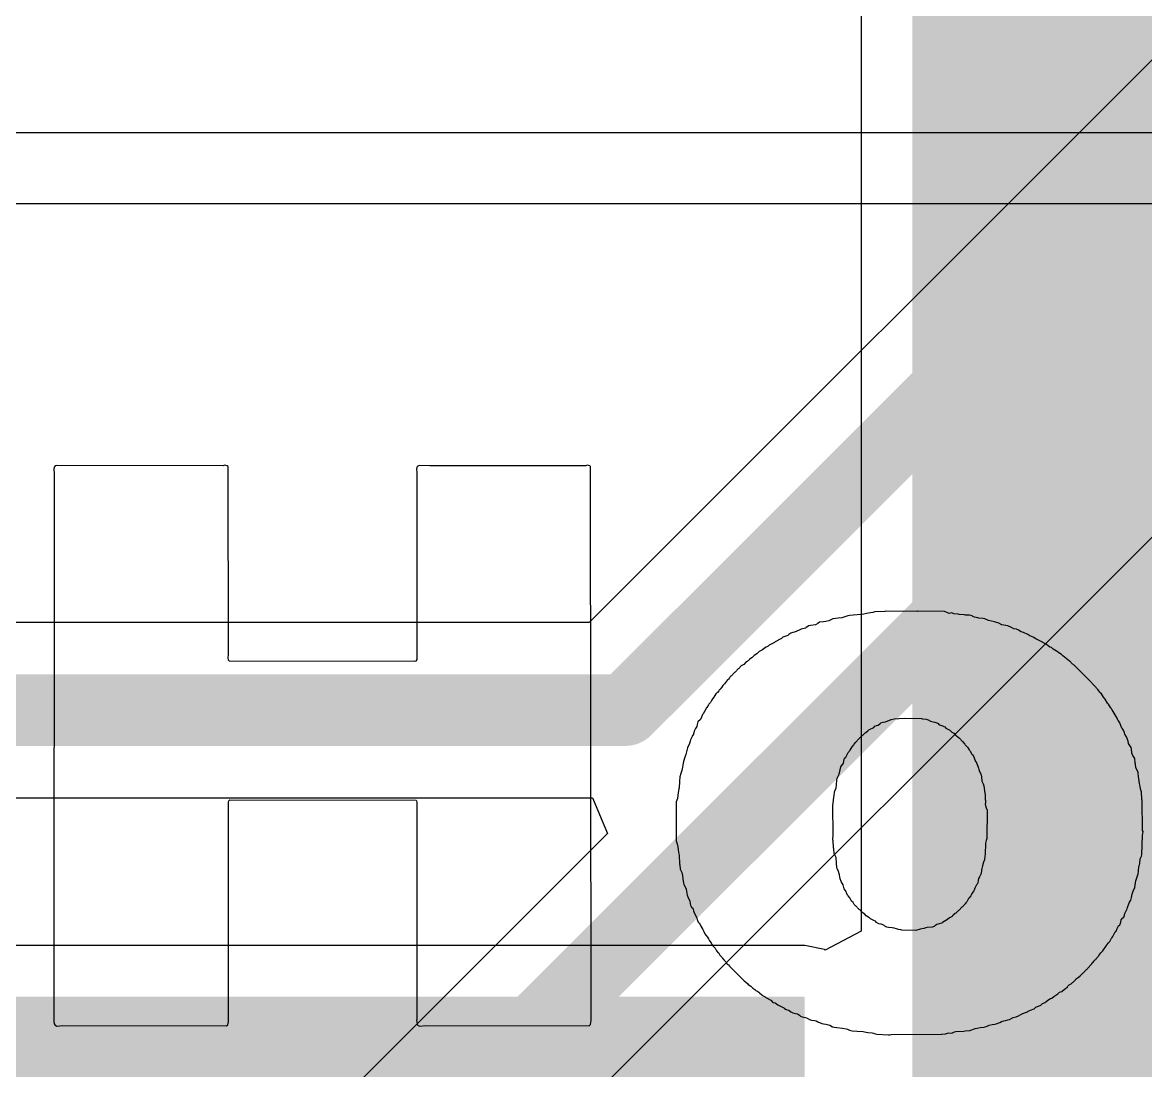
# Model space of a CAD drawing. Header units: inches. Extents: x -48 to 200, y -49 to 27.
# Drawn here: x 0.1279 to 0.2845, y 1.0317 to 1.178 of the extents above; entities that cross this region are included whole.
import ezdxf

# ---------------------------------------------------------------- set-up
doc = ezdxf.new("R2010")
doc.units = ezdxf.units.IN
doc.header["$MEASUREMENT"] = 0
for name, color, linetype in [('Bottom Layer', 5, 'Continuous'), ('Bottom Overlay', 54, 'Continuous'), ('Top Layer', 1, 'Continuous')]:
    doc.layers.add(name, color=color, linetype=linetype)

msp = doc.modelspace()

# ---------------------------------------------------------------- hatches: boundary and pattern name
at = {"layer": 'Bottom Layer'}
for points in [[(0.252, 0.757), (0.326, 0.757), (0.326, 1.424), (0.252, 1.424)], [(-0.046, 0.955), (0.237, 0.955), (0.237, 1.042), (-0.046, 1.042)]]:
    msp.add_hatch(color=5, dxfattribs=at).paths.add_polyline_path(points)

# ---------------------------------------------------------------- linework, layer by layer
for p, q in [((0.24486, 1.399), (0.24486, 1.05115)), ((0.24486, 1.05115), (0.23986, 1.04851)), ((0.237, 1.04914), (0.02114, 1.04914)), ((0.23973, 1.04859), (0.237, 1.04914)), ((0.23986, 1.04851), (0.23973, 1.04859))]:
    msp.add_line(p, q, dxfattribs=at)
at = {"layer": 'Bottom Overlay'}
for p, q in [((0.48771, 1.16259), (0.03485, 1.16254)), ((0.05014, 1.15272), (0.47813, 1.1527)), ((0.13228, 1.11592), (0.13223, 1.11556)), ((0.13223, 1.11556), (0.13228, 1.11505)), ((0.13244, 1.11608), (0.13228, 1.11592)), ((0.13265, 1.11613), (0.13244, 1.11608)), ((0.15586, 1.1161), (0.13265, 1.11613)), ((0.15607, 1.11616), (0.15586, 1.1161)), ((0.15643, 1.1161), (0.15607, 1.11616)), ((0.15656, 1.11598), (0.15643, 1.1161)), ((0.15661, 1.08969), (0.15656, 1.11598)), ((0.1829, 1.11592), (0.18285, 1.11556)), ((0.18285, 1.11556), (0.1829, 1.1152)), ((0.18303, 1.11605), (0.1829, 1.11592)), ((0.18321, 1.11613), (0.18303, 1.11605)), ((0.18468, 1.1161), (0.18321, 1.11613)), ((0.18473, 1.1161), (0.18468, 1.1161)), ((0.20648, 1.1161), (0.18473, 1.1161)), ((0.20663, 1.11616), (0.20648, 1.1161)), ((0.207, 1.1161), (0.20663, 1.11616)), ((0.20712, 1.11598), (0.207, 1.1161)), ((0.20718, 1.03866), (0.20712, 1.11598)), ((0.13228, 1.11505), (0.13226, 1.03853)), ((0.1829, 1.1152), (0.18288, 1.08966)), ((0.24302, 1.09516), (0.24245, 1.09495)), ((0.24328, 1.09521), (0.24302, 1.09516)), ((0.24374, 1.09526), (0.24328, 1.09521)), ((0.24485, 1.09534), (0.24374, 1.09526)), ((0.24522, 1.09539), (0.24485, 1.09534)), ((0.24563, 1.0955), (0.24522, 1.09539)), ((0.24615, 1.09555), (0.24563, 1.0955)), ((0.24651, 1.0956), (0.24615, 1.09555)), ((0.24677, 1.0957), (0.24651, 1.0956)), ((0.24816, 1.09576), (0.24677, 1.0957)), ((0.24831, 1.09581), (0.24816, 1.09576)), ((0.25082, 1.09578), (0.24831, 1.09581)), ((0.25255, 1.09581), (0.25082, 1.09578)), ((0.25271, 1.09576), (0.25255, 1.09581)), ((0.25281, 1.09581), (0.25271, 1.09576)), ((0.25648, 1.09576), (0.25281, 1.09581)), ((0.25694, 1.09555), (0.25648, 1.09576)), ((0.25715, 1.0955), (0.25694, 1.09555)), ((0.25751, 1.09555), (0.25715, 1.0955)), ((0.25777, 1.09545), (0.25751, 1.09555)), ((0.25839, 1.09539), (0.25777, 1.09545)), ((0.25854, 1.09534), (0.25839, 1.09539)), ((0.25926, 1.09529), (0.25854, 1.09534)), ((0.25942, 1.09524), (0.25926, 1.09529)), ((0.2595, 1.09526), (0.25942, 1.09524)), ((0.25999, 1.09524), (0.2595, 1.09526)), ((0.26035, 1.09514), (0.25999, 1.09524)), ((0.26043, 1.09506), (0.26035, 1.09514)), ((0.23721, 1.09353), (0.23711, 1.09343)), ((0.23757, 1.09374), (0.23721, 1.09353)), ((0.23778, 1.09379), (0.23757, 1.09374)), ((0.2385, 1.0939), (0.23778, 1.09379)), ((0.23881, 1.0941), (0.2385, 1.0939)), ((0.23907, 1.09426), (0.23881, 1.0941)), ((0.23959, 1.09431), (0.23907, 1.09426)), ((0.23995, 1.09436), (0.23959, 1.09431)), ((0.24036, 1.09446), (0.23995, 1.09436)), ((0.24093, 1.09472), (0.24036, 1.09446)), ((0.24165, 1.09483), (0.24093, 1.09472)), ((0.24217, 1.09488), (0.24165, 1.09483)), ((0.24245, 1.09495), (0.24217, 1.09488)), ((0.26068, 1.09495), (0.26043, 1.09506)), ((0.26112, 1.09488), (0.26068, 1.09495)), ((0.26128, 1.09483), (0.26112, 1.09488)), ((0.2619, 1.09477), (0.26128, 1.09483)), ((0.26211, 1.09472), (0.2619, 1.09477)), ((0.26265, 1.09449), (0.26211, 1.09472)), ((0.26345, 1.09431), (0.26265, 1.09449)), ((0.26407, 1.09415), (0.26345, 1.09431)), ((0.26451, 1.09392), (0.26407, 1.09415)), ((0.26531, 1.09374), (0.26451, 1.09392)), ((0.26585, 1.09351), (0.26531, 1.09374)), ((0.23375, 1.09198), (0.23365, 1.09193)), ((0.23396, 1.09219), (0.23375, 1.09198)), ((0.23421, 1.09229), (0.23396, 1.09219)), ((0.23463, 1.0924), (0.23421, 1.09229)), ((0.23478, 1.09255), (0.23463, 1.0924)), ((0.23507, 1.09273), (0.23478, 1.09255)), ((0.23535, 1.09281), (0.23507, 1.09273)), ((0.23556, 1.09286), (0.23535, 1.09281)), ((0.23623, 1.09317), (0.23556, 1.09286)), ((0.23649, 1.09328), (0.23623, 1.09317)), ((0.23711, 1.09343), (0.23649, 1.09328)), ((0.26616, 1.09335), (0.26585, 1.09351)), ((0.26655, 1.09328), (0.26616, 1.09335)), ((0.26681, 1.09317), (0.26655, 1.09328)), ((0.26719, 1.09294), (0.26681, 1.09317)), ((0.26753, 1.09281), (0.26719, 1.09294)), ((0.2681, 1.09255), (0.26753, 1.09281)), ((0.26838, 1.09237), (0.2681, 1.09255)), ((0.26887, 1.09219), (0.26838, 1.09237)), ((0.26923, 1.09193), (0.26887, 1.09219)), ((0.23109, 1.09041), (0.23065, 1.09018)), ((0.23137, 1.09064), (0.23109, 1.09041)), ((0.23163, 1.0908), (0.23137, 1.09064)), ((0.23189, 1.0909), (0.23163, 1.0908)), ((0.23205, 1.09105), (0.23189, 1.0909)), ((0.23251, 1.09131), (0.23205, 1.09105)), ((0.23277, 1.09142), (0.23251, 1.09131)), ((0.23287, 1.09152), (0.23277, 1.09142)), ((0.23365, 1.09193), (0.23287, 1.09152)), ((0.26934, 1.09188), (0.26923, 1.09193)), ((0.2697, 1.09173), (0.26934, 1.09188)), ((0.26996, 1.09157), (0.2697, 1.09173)), ((0.27073, 1.09116), (0.26996, 1.09157)), ((0.2712, 1.0908), (0.27073, 1.09116)), ((0.2714, 1.09075), (0.2712, 1.0908)), ((0.27166, 1.09049), (0.2714, 1.09075)), ((0.27213, 1.09023), (0.27166, 1.09049)), ((0.15656, 1.08932), (0.15661, 1.08969)), ((0.15661, 1.08896), (0.15656, 1.08932)), ((0.15674, 1.08883), (0.15661, 1.08896)), ((0.18251, 1.08878), (0.15674, 1.08883)), ((0.18272, 1.08883), (0.18251, 1.08878)), ((0.1829, 1.08907), (0.18272, 1.08883)), ((0.18288, 1.08966), (0.1829, 1.08907)), ((0.22905, 1.08889), (0.22895, 1.08878)), ((0.22915, 1.08894), (0.22905, 1.08889)), ((0.22928, 1.08907), (0.22915, 1.08894)), ((0.22957, 1.0893), (0.22928, 1.08907)), ((0.22967, 1.08935), (0.22957, 1.0893)), ((0.22993, 1.08961), (0.22967, 1.08935)), ((0.23029, 1.08987), (0.22993, 1.08961)), ((0.23039, 1.08992), (0.23029, 1.08987)), ((0.23065, 1.09018), (0.23039, 1.08992)), ((0.27223, 1.09018), (0.27213, 1.09023)), ((0.27244, 1.08997), (0.27223, 1.09018)), ((0.2728, 1.08976), (0.27244, 1.08997)), ((0.273, 1.08956), (0.2728, 1.08976)), ((0.27393, 1.08883), (0.273, 1.08956)), ((0.27404, 1.08878), (0.27393, 1.08883)), ((0.22729, 1.08728), (0.22719, 1.08723)), ((0.22747, 1.08747), (0.22729, 1.08728)), ((0.22753, 1.08757), (0.22747, 1.08747)), ((0.22771, 1.08775), (0.22753, 1.08757)), ((0.22781, 1.0878), (0.22771, 1.08775)), ((0.22794, 1.08793), (0.22781, 1.0878)), ((0.22799, 1.08803), (0.22794, 1.08793)), ((0.22812, 1.08816), (0.22799, 1.08803)), ((0.22848, 1.08837), (0.22812, 1.08816)), ((0.22884, 1.08873), (0.22848, 1.08837)), ((0.22895, 1.08878), (0.22884, 1.08873)), ((0.27417, 1.08865), (0.27404, 1.08878)), ((0.27422, 1.08855), (0.27417, 1.08865)), ((0.27429, 1.08847), (0.27422, 1.08855)), ((0.2744, 1.08842), (0.27429, 1.08847)), ((0.2745, 1.08832), (0.2744, 1.08842)), ((0.2746, 1.08827), (0.2745, 1.08832)), ((0.27706, 1.08581), (0.2746, 1.08827)), ((0.22621, 1.0862), (0.2258, 1.08568)), ((0.22631, 1.08625), (0.22621, 1.0862)), ((0.22634, 1.08633), (0.22631, 1.08625)), ((0.22649, 1.08648), (0.22634, 1.08633)), ((0.22654, 1.08659), (0.22649, 1.08648)), ((0.22667, 1.08672), (0.22654, 1.08659)), ((0.22678, 1.08677), (0.22667, 1.08672)), ((0.22696, 1.08695), (0.22678, 1.08677)), ((0.22701, 1.08705), (0.22696, 1.08695)), ((0.22719, 1.08723), (0.22701, 1.08705)), ((0.27711, 1.08571), (0.27706, 1.08581)), ((0.27739, 1.08543), (0.27711, 1.08571)), ((0.22458, 1.08426), (0.22432, 1.0838)), ((0.22471, 1.08439), (0.22458, 1.08426)), ((0.22481, 1.08444), (0.22471, 1.08439)), ((0.225, 1.08468), (0.22481, 1.08444)), ((0.22505, 1.08478), (0.225, 1.08468)), ((0.22518, 1.08491), (0.22505, 1.08478)), ((0.22541, 1.08519), (0.22518, 1.08491)), ((0.22556, 1.08545), (0.22541, 1.08519)), ((0.2258, 1.08568), (0.22556, 1.08545)), ((0.27763, 1.08514), (0.27739, 1.08543)), ((0.27768, 1.08504), (0.27763, 1.08514)), ((0.27788, 1.08488), (0.27768, 1.08504)), ((0.27814, 1.08452), (0.27788, 1.08488)), ((0.27819, 1.08442), (0.27814, 1.08452)), ((0.2784, 1.08426), (0.27819, 1.08442)), ((0.27866, 1.0838), (0.2784, 1.08426)), ((0.22355, 1.08271), (0.22334, 1.08235)), ((0.2236, 1.08282), (0.22355, 1.08271)), ((0.22386, 1.08308), (0.2236, 1.08282)), ((0.22401, 1.08333), (0.22386, 1.08308)), ((0.22412, 1.08359), (0.22401, 1.08333)), ((0.22432, 1.0838), (0.22412, 1.08359)), ((0.27892, 1.08354), (0.27866, 1.0838)), ((0.27923, 1.08297), (0.27892, 1.08354)), ((0.27938, 1.08282), (0.27923, 1.08297)), ((0.27964, 1.08235), (0.27938, 1.08282)), ((0.22257, 1.08101), (0.22244, 1.08067)), ((0.22272, 1.08137), (0.22257, 1.08101)), ((0.22283, 1.08147), (0.22272, 1.08137)), ((0.22319, 1.08215), (0.22283, 1.08147)), ((0.22324, 1.08225), (0.22319, 1.08215)), ((0.22334, 1.08235), (0.22324, 1.08225)), ((0.27974, 1.08225), (0.27964, 1.08235)), ((0.2798, 1.08215), (0.27974, 1.08225)), ((0.2799, 1.08204), (0.2798, 1.08215)), ((0.28016, 1.08158), (0.2799, 1.08204)), ((0.28031, 1.08132), (0.28016, 1.08158)), ((0.28057, 1.08085), (0.28031, 1.08132)), ((0.22192, 1.07969), (0.22174, 1.07941)), ((0.222, 1.07998), (0.22192, 1.07969)), ((0.2221, 1.08034), (0.222, 1.07998)), ((0.22244, 1.08067), (0.2221, 1.08034)), ((0.24604, 1.07928), (0.24661, 1.07959)), ((0.24661, 1.07959), (0.24677, 1.07974)), ((0.24677, 1.07974), (0.24702, 1.07985)), ((0.24702, 1.07985), (0.24723, 1.0799)), ((0.24723, 1.0799), (0.24751, 1.08013)), ((0.24751, 1.08013), (0.24759, 1.08021)), ((0.24759, 1.08021), (0.24795, 1.08031)), ((0.24795, 1.08031), (0.24826, 1.08036)), ((0.24826, 1.08036), (0.24904, 1.08067)), ((0.24904, 1.08067), (0.24945, 1.08078)), ((0.24945, 1.08078), (0.25012, 1.08083)), ((0.25012, 1.08083), (0.25095, 1.08088)), ((0.25095, 1.08088), (0.25327, 1.08083)), ((0.25327, 1.08083), (0.25343, 1.08078)), ((0.25343, 1.08078), (0.25394, 1.08073)), ((0.25394, 1.08073), (0.2542, 1.08062)), ((0.2542, 1.08062), (0.25456, 1.08047)), ((0.25456, 1.08047), (0.25493, 1.08036)), ((0.25493, 1.08036), (0.25513, 1.08031)), ((0.25513, 1.08031), (0.25542, 1.08023)), ((0.25542, 1.08023), (0.2556, 1.08011)), ((0.2556, 1.08011), (0.2557, 1.08)), ((0.2557, 1.08), (0.2558, 1.07995)), ((0.2558, 1.07995), (0.25606, 1.07985)), ((0.25606, 1.07985), (0.25635, 1.07977)), ((0.25635, 1.07977), (0.25642, 1.07969)), ((0.25642, 1.07969), (0.25653, 1.07964)), ((0.25653, 1.07964), (0.25668, 1.07949)), ((0.25668, 1.07949), (0.25725, 1.07918)), ((0.28067, 1.0806), (0.28057, 1.08085)), ((0.28075, 1.08052), (0.28067, 1.0806)), ((0.28096, 1.08021), (0.28075, 1.08052)), ((0.28119, 1.07956), (0.28096, 1.08021)), ((0.28129, 1.07946), (0.28119, 1.07956)), ((0.2815, 1.0791), (0.28129, 1.07946)), ((0.22107, 1.07786), (0.22102, 1.07765)), ((0.22128, 1.07832), (0.22107, 1.07786)), ((0.22133, 1.07843), (0.22128, 1.07832)), ((0.22141, 1.0785), (0.22133, 1.07843)), ((0.22153, 1.07884), (0.22141, 1.0785)), ((0.22159, 1.07905), (0.22153, 1.07884)), ((0.22174, 1.07941), (0.22159, 1.07905)), ((0.24436, 1.07781), (0.24496, 1.0784)), ((0.24496, 1.0784), (0.24506, 1.07845)), ((0.24506, 1.07845), (0.24542, 1.07881)), ((0.24542, 1.07881), (0.24553, 1.07887)), ((0.24553, 1.07887), (0.24581, 1.0791)), ((0.24581, 1.0791), (0.24594, 1.07923)), ((0.24594, 1.07923), (0.24604, 1.07928)), ((0.25725, 1.07918), (0.25751, 1.07892)), ((0.25751, 1.07892), (0.25777, 1.07876)), ((0.25777, 1.07876), (0.25803, 1.0785)), ((0.25803, 1.0785), (0.25813, 1.07845)), ((0.25813, 1.07845), (0.25859, 1.07809)), ((0.25859, 1.07809), (0.25872, 1.07796)), ((0.25872, 1.07796), (0.25877, 1.07786)), ((0.25877, 1.07786), (0.25893, 1.0777)), ((0.2816, 1.07884), (0.2815, 1.0791)), ((0.28165, 1.07863), (0.2816, 1.07884)), ((0.28189, 1.07825), (0.28165, 1.07863)), ((0.28209, 1.07768), (0.28189, 1.07825)), ((0.22055, 1.07636), (0.2205, 1.07615)), ((0.22066, 1.07672), (0.22055, 1.07636)), ((0.22094, 1.07732), (0.22066, 1.07672)), ((0.22102, 1.07765), (0.22094, 1.07732)), ((0.24318, 1.07621), (0.24323, 1.07631)), ((0.24323, 1.07631), (0.24333, 1.07641)), ((0.24333, 1.07641), (0.24359, 1.07688)), ((0.24359, 1.07688), (0.24385, 1.07714)), ((0.24385, 1.07714), (0.2439, 1.07724)), ((0.2439, 1.07724), (0.24413, 1.07752)), ((0.24413, 1.07752), (0.24431, 1.0777)), ((0.24431, 1.0777), (0.24436, 1.07781)), ((0.25893, 1.0777), (0.25898, 1.0776)), ((0.25898, 1.0776), (0.25934, 1.07724)), ((0.25934, 1.07724), (0.25939, 1.07714)), ((0.25939, 1.07714), (0.2597, 1.07683)), ((0.2597, 1.07683), (0.25991, 1.07646)), ((0.25991, 1.07646), (0.26001, 1.07636)), ((0.26001, 1.07636), (0.26007, 1.07626)), ((0.28217, 1.07734), (0.28209, 1.07768)), ((0.28233, 1.07708), (0.28217, 1.07734)), ((0.28251, 1.0768), (0.28233, 1.07708)), ((0.28256, 1.07659), (0.28251, 1.0768)), ((0.28264, 1.076), (0.28256, 1.07659)), ((0.22009, 1.07481), (0.22004, 1.0746)), ((0.22027, 1.07541), (0.22009, 1.07481)), ((0.22042, 1.07582), (0.22027, 1.07541)), ((0.2205, 1.07615), (0.22042, 1.07582)), ((0.2424, 1.0746), (0.24248, 1.0751)), ((0.24248, 1.0751), (0.24256, 1.07528)), ((0.24256, 1.07528), (0.24271, 1.07543)), ((0.24271, 1.07543), (0.24276, 1.07553)), ((0.24276, 1.07553), (0.24307, 1.0761)), ((0.24307, 1.0761), (0.24318, 1.07621)), ((0.26007, 1.07626), (0.26032, 1.07584)), ((0.26032, 1.07584), (0.26038, 1.07574)), ((0.26038, 1.07574), (0.26053, 1.07559)), ((0.26053, 1.07559), (0.26063, 1.07533)), ((0.26063, 1.07533), (0.26081, 1.07484)), ((0.26081, 1.07484), (0.26089, 1.07476)), ((0.26089, 1.07476), (0.26094, 1.07466)), ((0.28276, 1.07566), (0.28264, 1.076)), ((0.28302, 1.07525), (0.28276, 1.07566)), ((0.2831, 1.0746), (0.28302, 1.07525)), ((0.21986, 1.07355), (0.2197, 1.07313)), ((0.21991, 1.0738), (0.21986, 1.07355)), ((0.21996, 1.07401), (0.21991, 1.0738)), ((0.22004, 1.0746), (0.21996, 1.07401)), ((0.24178, 1.07306), (0.24194, 1.07367)), ((0.24194, 1.07367), (0.24201, 1.07406)), ((0.24201, 1.07406), (0.2424, 1.0746)), ((0.26094, 1.07466), (0.26115, 1.07419)), ((0.26115, 1.07419), (0.26123, 1.07391)), ((0.26123, 1.07391), (0.26128, 1.0737)), ((0.26128, 1.0737), (0.26138, 1.07344)), ((0.26138, 1.07344), (0.26156, 1.07311)), ((0.28315, 1.07445), (0.2831, 1.0746)), ((0.2832, 1.07398), (0.28315, 1.07445)), ((0.28351, 1.07331), (0.2832, 1.07398)), ((0.28357, 1.07264), (0.28351, 1.07331)), ((0.21952, 1.07202), (0.21947, 1.07114)), ((0.21957, 1.07269), (0.21952, 1.07202)), ((0.2197, 1.07313), (0.21957, 1.07269)), ((0.24142, 1.07151), (0.24147, 1.07228)), ((0.24147, 1.07228), (0.24152, 1.07244)), ((0.24152, 1.07244), (0.24163, 1.07269)), ((0.24163, 1.07269), (0.24178, 1.07306)), ((0.26156, 1.07311), (0.26167, 1.07269)), ((0.26167, 1.07269), (0.26172, 1.07207)), ((0.26172, 1.07207), (0.26187, 1.07171)), ((0.26187, 1.07171), (0.26198, 1.07145)), ((0.28362, 1.07244), (0.28357, 1.07264)), ((0.28367, 1.07176), (0.28362, 1.07244)), ((0.28372, 1.07156), (0.28367, 1.07176)), ((0.21934, 1.0705), (0.21926, 1.06965)), ((0.21942, 1.07099), (0.21934, 1.0705)), ((0.21947, 1.07114), (0.21942, 1.07099)), ((0.24103, 1.06983), (0.24108, 1.07003)), ((0.24108, 1.07003), (0.24114, 1.0706)), ((0.24114, 1.0706), (0.24137, 1.07114)), ((0.24137, 1.07114), (0.24142, 1.07151)), ((0.26198, 1.07145), (0.26208, 1.07073)), ((0.26208, 1.07073), (0.26218, 1.07011)), ((0.26218, 1.07011), (0.26218, 1.06944)), ((0.2838, 1.07127), (0.28372, 1.07156)), ((0.28388, 1.07083), (0.2838, 1.07127)), ((0.28398, 1.07058), (0.28388, 1.07083)), ((0.28403, 1.06954), (0.28398, 1.07058)), ((0.15659, 1.06916), (0.15666, 1.06934)), ((0.15661, 1.0385), (0.15659, 1.06916)), ((0.15666, 1.06934), (0.15679, 1.06947)), ((0.15679, 1.06947), (0.18277, 1.06941)), ((0.18277, 1.06941), (0.18285, 1.06934)), ((0.18285, 1.06934), (0.1829, 1.06913)), ((0.1829, 1.06913), (0.18288, 1.06854)), ((0.18288, 1.06854), (0.1829, 1.03881)), ((0.21926, 1.06965), (0.21906, 1.06918)), ((0.21906, 1.06918), (0.21908, 1.06848)), ((0.21908, 1.06848), (0.21906, 1.06376)), ((0.24093, 1.06869), (0.24098, 1.069)), ((0.24095, 1.06458), (0.24093, 1.06869)), ((0.24098, 1.069), (0.24103, 1.06983)), ((0.26218, 1.06944), (0.26221, 1.06941)), ((0.26223, 1.06903), (0.26218, 1.06887)), ((0.26218, 1.06887), (0.26223, 1.06866)), ((0.26221, 1.06941), (0.26223, 1.06903)), ((0.26223, 1.06866), (0.26231, 1.06838)), ((0.28408, 1.06939), (0.28403, 1.06954)), ((0.28413, 1.0652), (0.28408, 1.06939)), ((0.26231, 1.06838), (0.26244, 1.06805)), ((0.26244, 1.06805), (0.26239, 1.06407)), ((0.21906, 1.06376), (0.21911, 1.0636)), ((0.2409, 1.06391), (0.24095, 1.06458)), ((0.24095, 1.06376), (0.2409, 1.06391)), ((0.24101, 1.06278), (0.24095, 1.06376)), ((0.26229, 1.06381), (0.26223, 1.06345)), ((0.26239, 1.06407), (0.26229, 1.06381)), ((0.28403, 1.0618), (0.28411, 1.06451)), ((0.28411, 1.06451), (0.28419, 1.06505)), ((0.28419, 1.06505), (0.28413, 1.0652)), ((0.21911, 1.0636), (0.21921, 1.06335)), ((0.21921, 1.06335), (0.21931, 1.06293)), ((0.21931, 1.06293), (0.21937, 1.06211)), ((0.24106, 1.06262), (0.24101, 1.06278)), ((0.24111, 1.062), (0.24106, 1.06262)), ((0.26223, 1.06345), (0.26218, 1.06185)), ((0.21937, 1.06211), (0.21942, 1.06195)), ((0.21942, 1.06195), (0.21947, 1.06174)), ((0.21947, 1.06174), (0.21952, 1.06056)), ((0.24137, 1.06143), (0.24111, 1.062)), ((0.24142, 1.06061), (0.24137, 1.06143)), ((0.26192, 1.06076), (0.26177, 1.06025)), ((0.26208, 1.06112), (0.26192, 1.06076)), ((0.26213, 1.06164), (0.26208, 1.06112)), ((0.26218, 1.06185), (0.26213, 1.06164)), ((0.28367, 1.06035), (0.28375, 1.06063)), ((0.28375, 1.06063), (0.2838, 1.06125)), ((0.2838, 1.06125), (0.28398, 1.06159)), ((0.28398, 1.06159), (0.28403, 1.0618)), ((0.21952, 1.06056), (0.21957, 1.0604)), ((0.21957, 1.0604), (0.21962, 1.05978)), ((0.21962, 1.05978), (0.21983, 1.05932)), ((0.21983, 1.05932), (0.21993, 1.0589)), ((0.24147, 1.06009), (0.24142, 1.06061)), ((0.24152, 1.05988), (0.24147, 1.06009)), ((0.2417, 1.05945), (0.24152, 1.05988)), ((0.24186, 1.05903), (0.2417, 1.05945)), ((0.26161, 1.05921), (0.26136, 1.05875)), ((0.26167, 1.05968), (0.26161, 1.05921)), ((0.26172, 1.05988), (0.26167, 1.05968)), ((0.26177, 1.06025), (0.26172, 1.05988)), ((0.28333, 1.05857), (0.28351, 1.05916)), ((0.28351, 1.05916), (0.28357, 1.05952)), ((0.28357, 1.05952), (0.28362, 1.06019)), ((0.28362, 1.06019), (0.28367, 1.06035)), ((0.21993, 1.0589), (0.22001, 1.05846)), ((0.22001, 1.05846), (0.22006, 1.05784)), ((0.22006, 1.05784), (0.22011, 1.05764)), ((0.22011, 1.05764), (0.22032, 1.05733)), ((0.24194, 1.05844), (0.24186, 1.05903)), ((0.24209, 1.05808), (0.24194, 1.05844)), ((0.24235, 1.05761), (0.24209, 1.05808)), ((0.2424, 1.05741), (0.24235, 1.05761)), ((0.26089, 1.05751), (0.26074, 1.05715)), ((0.26094, 1.05761), (0.26089, 1.05751)), ((0.26105, 1.05772), (0.26094, 1.05761)), ((0.26112, 1.0579), (0.26105, 1.05772)), ((0.2612, 1.05828), (0.26112, 1.0579)), ((0.26125, 1.05849), (0.2612, 1.05828)), ((0.26136, 1.05875), (0.26125, 1.05849)), ((0.28305, 1.05725), (0.28313, 1.0579)), ((0.28313, 1.0579), (0.28318, 1.05815)), ((0.28318, 1.05815), (0.28333, 1.05857)), ((0.22032, 1.05733), (0.22045, 1.05699)), ((0.22045, 1.05699), (0.22053, 1.05645)), ((0.22053, 1.05645), (0.22058, 1.05619)), ((0.22058, 1.05619), (0.22068, 1.05593)), ((0.22068, 1.05593), (0.22097, 1.05534)), ((0.2425, 1.05704), (0.2424, 1.05741)), ((0.24276, 1.05668), (0.2425, 1.05704)), ((0.24284, 1.0565), (0.24276, 1.05668)), ((0.24297, 1.05617), (0.24284, 1.0565)), ((0.24305, 1.05609), (0.24297, 1.05617)), ((0.24328, 1.0558), (0.24305, 1.05609)), ((0.26017, 1.05606), (0.25994, 1.05578)), ((0.26022, 1.05617), (0.26017, 1.05606)), ((0.26032, 1.05642), (0.26022, 1.05617)), ((0.26058, 1.05679), (0.26032, 1.05642)), ((0.26063, 1.05689), (0.26058, 1.05679)), ((0.26074, 1.05715), (0.26063, 1.05689)), ((0.28256, 1.05583), (0.28261, 1.05609)), ((0.28261, 1.05609), (0.28266, 1.05629)), ((0.28266, 1.05629), (0.28282, 1.05671)), ((0.28282, 1.05671), (0.28305, 1.05725)), ((0.22097, 1.05534), (0.22102, 1.05498)), ((0.22102, 1.05498), (0.22107, 1.05477)), ((0.22107, 1.05477), (0.22122, 1.05451)), ((0.22122, 1.05451), (0.22138, 1.05436)), ((0.22138, 1.05436), (0.22148, 1.054)), ((0.24349, 1.05544), (0.24328, 1.0558)), ((0.24354, 1.05534), (0.24349, 1.05544)), ((0.24374, 1.05513), (0.24354, 1.05534)), ((0.2439, 1.05487), (0.24374, 1.05513)), ((0.24413, 1.05464), (0.2439, 1.05487)), ((0.24423, 1.05459), (0.24413, 1.05464)), ((0.24431, 1.05451), (0.24423, 1.05459)), ((0.24436, 1.05441), (0.24431, 1.05451)), ((0.2446, 1.05418), (0.24436, 1.05441)), ((0.2589, 1.05449), (0.25872, 1.05431)), ((0.25901, 1.05454), (0.2589, 1.05449)), ((0.25919, 1.05472), (0.25901, 1.05454)), ((0.25924, 1.05482), (0.25919, 1.05472)), ((0.25939, 1.05498), (0.25924, 1.05482)), ((0.25945, 1.05508), (0.25939, 1.05498)), ((0.2596, 1.05524), (0.25945, 1.05508)), ((0.25981, 1.0556), (0.2596, 1.05524)), ((0.25986, 1.0557), (0.25981, 1.0556)), ((0.25994, 1.05578), (0.25986, 1.0557)), ((0.28196, 1.05425), (0.28202, 1.05446)), ((0.28202, 1.05446), (0.28225, 1.05511)), ((0.28225, 1.05511), (0.28248, 1.05549)), ((0.28248, 1.05549), (0.28256, 1.05583)), ((0.22148, 1.054), (0.22156, 1.05371)), ((0.22156, 1.05371), (0.22182, 1.0533)), ((0.22182, 1.0533), (0.22195, 1.05296)), ((0.22195, 1.05296), (0.222, 1.05276)), ((0.2447, 1.05413), (0.2446, 1.05418)), ((0.24483, 1.054), (0.2447, 1.05413)), ((0.24488, 1.05389), (0.24483, 1.054)), ((0.24498, 1.05379), (0.24488, 1.05389)), ((0.24527, 1.05356), (0.24498, 1.05379)), ((0.24537, 1.05351), (0.24527, 1.05356)), ((0.24558, 1.0533), (0.24537, 1.05351)), ((0.24594, 1.05304), (0.24558, 1.0533)), ((0.24604, 1.05299), (0.24594, 1.05304)), ((0.24615, 1.05289), (0.24604, 1.05299)), ((0.24661, 1.05263), (0.24615, 1.05289)), ((0.2572, 1.05299), (0.25691, 1.05276)), ((0.25756, 1.0532), (0.2572, 1.05299)), ((0.25759, 1.05327), (0.25756, 1.0532)), ((0.25769, 1.05338), (0.25759, 1.05327)), ((0.25797, 1.05361), (0.25769, 1.05338)), ((0.25808, 1.05366), (0.25797, 1.05361)), ((0.25844, 1.05402), (0.25808, 1.05366)), ((0.25854, 1.05407), (0.25844, 1.05402)), ((0.25867, 1.0542), (0.25854, 1.05407)), ((0.25872, 1.05431), (0.25867, 1.0542)), ((0.28114, 1.05271), (0.28137, 1.05299)), ((0.28137, 1.05299), (0.2815, 1.05312)), ((0.2815, 1.05312), (0.28158, 1.0534)), ((0.28158, 1.0534), (0.28163, 1.05361)), ((0.28163, 1.05361), (0.28196, 1.05425)), ((0.222, 1.05276), (0.22213, 1.05242)), ((0.22213, 1.05242), (0.22226, 1.05224)), ((0.22226, 1.05224), (0.22241, 1.05209)), ((0.22241, 1.05209), (0.22252, 1.05183)), ((0.22252, 1.05183), (0.22277, 1.05136)), ((0.22277, 1.05136), (0.22293, 1.0511)), ((0.24687, 1.05252), (0.24661, 1.05263)), ((0.24702, 1.05237), (0.24687, 1.05252)), ((0.24731, 1.05219), (0.24702, 1.05237)), ((0.24764, 1.05211), (0.24731, 1.05219)), ((0.24801, 1.05196), (0.24764, 1.05211)), ((0.24811, 1.0519), (0.24801, 1.05196)), ((0.24819, 1.05183), (0.24811, 1.0519)), ((0.24844, 1.05172), (0.24819, 1.05183)), ((0.2487, 1.05167), (0.24844, 1.05172)), ((0.24917, 1.05162), (0.2487, 1.05167)), ((0.24948, 1.05157), (0.24917, 1.05162)), ((0.24981, 1.05149), (0.24948, 1.05157)), ((0.25007, 1.05139), (0.24981, 1.05149)), ((0.25038, 1.05134), (0.25007, 1.05139)), ((0.25054, 1.05129), (0.25038, 1.05134)), ((0.2525, 1.05123), (0.25054, 1.05129)), ((0.25309, 1.05141), (0.2525, 1.05123)), ((0.25361, 1.05152), (0.25309, 1.05141)), ((0.25389, 1.05159), (0.25361, 1.05152)), ((0.25405, 1.05165), (0.25389, 1.05159)), ((0.25477, 1.0517), (0.25405, 1.05165)), ((0.25503, 1.0518), (0.25477, 1.0517)), ((0.25513, 1.0519), (0.25503, 1.0518)), ((0.25542, 1.05209), (0.25513, 1.0519)), ((0.25575, 1.05216), (0.25542, 1.05209)), ((0.25611, 1.05227), (0.25575, 1.05216)), ((0.25622, 1.05237), (0.25611, 1.05227)), ((0.25691, 1.05276), (0.25622, 1.05237)), ((0.28042, 1.05116), (0.28057, 1.05152)), ((0.28057, 1.05152), (0.28078, 1.05188)), ((0.28078, 1.05188), (0.28093, 1.05203)), ((0.28093, 1.05203), (0.28098, 1.05214)), ((0.28098, 1.05214), (0.28109, 1.0524)), ((0.28109, 1.0524), (0.28114, 1.05271)), ((0.22293, 1.0511), (0.22306, 1.05077)), ((0.22306, 1.05077), (0.22319, 1.05059)), ((0.22319, 1.05059), (0.22345, 1.05033)), ((0.22345, 1.05033), (0.22355, 1.05007)), ((0.22355, 1.05007), (0.2237, 1.04981)), ((0.2237, 1.04981), (0.22394, 1.04953)), ((0.27936, 1.04953), (0.27954, 1.04971)), ((0.27954, 1.04971), (0.2798, 1.05017)), ((0.2798, 1.05017), (0.2799, 1.05028)), ((0.2799, 1.05028), (0.27995, 1.05038)), ((0.27995, 1.05038), (0.28031, 1.05105)), ((0.28031, 1.05105), (0.28042, 1.05116)), ((0.22394, 1.04953), (0.22404, 1.04927)), ((0.22404, 1.04927), (0.22417, 1.04909)), ((0.22417, 1.04909), (0.22448, 1.04878)), ((0.22448, 1.04878), (0.22469, 1.04842)), ((0.22469, 1.04842), (0.22492, 1.04813)), ((0.22492, 1.04813), (0.225, 1.04806)), ((0.27804, 1.04775), (0.2783, 1.04811)), ((0.2783, 1.04811), (0.2785, 1.04832)), ((0.2785, 1.04832), (0.27856, 1.04842)), ((0.27856, 1.04842), (0.27907, 1.04914)), ((0.27907, 1.04914), (0.27912, 1.04924)), ((0.27912, 1.04924), (0.27936, 1.04953)), ((0.225, 1.04806), (0.22515, 1.0478)), ((0.22515, 1.0478), (0.22541, 1.04754)), ((0.22541, 1.04754), (0.22546, 1.04744)), ((0.22546, 1.04744), (0.22569, 1.04715)), ((0.22569, 1.04715), (0.22598, 1.04687)), ((0.22598, 1.04687), (0.22603, 1.04677)), ((0.22603, 1.04677), (0.22613, 1.04666)), ((0.22613, 1.04666), (0.22618, 1.04656)), ((0.22618, 1.04656), (0.22636, 1.04643)), ((0.27675, 1.0463), (0.27706, 1.04661)), ((0.27706, 1.04661), (0.27711, 1.04671)), ((0.27711, 1.04671), (0.27726, 1.04687)), ((0.27726, 1.04687), (0.27729, 1.04695)), ((0.27729, 1.04695), (0.27739, 1.047)), ((0.27739, 1.047), (0.27752, 1.04713)), ((0.27752, 1.04713), (0.27757, 1.04723)), ((0.27757, 1.04723), (0.27768, 1.04733)), ((0.27768, 1.04733), (0.27773, 1.04744)), ((0.27773, 1.04744), (0.27791, 1.04762)), ((0.27791, 1.04762), (0.27799, 1.04764)), ((0.27799, 1.04764), (0.27804, 1.04775)), ((0.22636, 1.04643), (0.22649, 1.04625)), ((0.22649, 1.04625), (0.22853, 1.04421)), ((0.27541, 1.04491), (0.27584, 1.04535)), ((0.27584, 1.04535), (0.27592, 1.04537)), ((0.27592, 1.04537), (0.27597, 1.04547)), ((0.27597, 1.04547), (0.27636, 1.04586)), ((0.27636, 1.04586), (0.27644, 1.04589)), ((0.27644, 1.04589), (0.27649, 1.04599)), ((0.27649, 1.04599), (0.2767, 1.0462)), ((0.2767, 1.0462), (0.27675, 1.0463)), ((0.22853, 1.04421), (0.22879, 1.04405)), ((0.22879, 1.04405), (0.22902, 1.04382)), ((0.22902, 1.04382), (0.22908, 1.04372)), ((0.22908, 1.04372), (0.22949, 1.04346)), ((0.22949, 1.04346), (0.22977, 1.04318)), ((0.27365, 1.04336), (0.2737, 1.04346)), ((0.2737, 1.04346), (0.27388, 1.04364)), ((0.27388, 1.04364), (0.27414, 1.0438)), ((0.27414, 1.0438), (0.27432, 1.04392)), ((0.27432, 1.04392), (0.27435, 1.044)), ((0.27435, 1.044), (0.27445, 1.04405)), ((0.27445, 1.04405), (0.27479, 1.04439)), ((0.27479, 1.04439), (0.27481, 1.04447)), ((0.27481, 1.04447), (0.27491, 1.04452)), ((0.27491, 1.04452), (0.27502, 1.04462)), ((0.27502, 1.04462), (0.27512, 1.04467)), ((0.27512, 1.04467), (0.27541, 1.04491)), ((0.22977, 1.04318), (0.23003, 1.04302)), ((0.23003, 1.04302), (0.23019, 1.04287)), ((0.23019, 1.04287), (0.23029, 1.04281)), ((0.23029, 1.04281), (0.2306, 1.04261)), ((0.2306, 1.04261), (0.2307, 1.04256)), ((0.2307, 1.04256), (0.23101, 1.04225)), ((0.23101, 1.04225), (0.23112, 1.04219)), ((0.23112, 1.04219), (0.23148, 1.04199)), ((0.23148, 1.04199), (0.23158, 1.04188)), ((0.23158, 1.04188), (0.23168, 1.04183)), ((0.23168, 1.04183), (0.23225, 1.04152)), ((0.27145, 1.04178), (0.27174, 1.04201)), ((0.27174, 1.04201), (0.27231, 1.04238)), ((0.27231, 1.04238), (0.27254, 1.04261)), ((0.27254, 1.04261), (0.27287, 1.04274)), ((0.27287, 1.04274), (0.27321, 1.04307)), ((0.27321, 1.04307), (0.27331, 1.04312)), ((0.27331, 1.04312), (0.27365, 1.04336)), ((0.23225, 1.04152), (0.23256, 1.04121)), ((0.23256, 1.04121), (0.23285, 1.04114)), ((0.23285, 1.04114), (0.23326, 1.04088)), ((0.23326, 1.04088), (0.23334, 1.0408)), ((0.23334, 1.0408), (0.23359, 1.0407)), ((0.23359, 1.0407), (0.23406, 1.04044)), ((0.23406, 1.04044), (0.23416, 1.04034)), ((0.23416, 1.04034), (0.23442, 1.04023)), ((0.26851, 1.04013), (0.269, 1.04031)), ((0.269, 1.04031), (0.26923, 1.04054)), ((0.26923, 1.04054), (0.26934, 1.04059)), ((0.26934, 1.04059), (0.26959, 1.0407)), ((0.26959, 1.0407), (0.26993, 1.04083)), ((0.26993, 1.04083), (0.27016, 1.04106)), ((0.27016, 1.04106), (0.27052, 1.04121)), ((0.27052, 1.04121), (0.27063, 1.04127)), ((0.27063, 1.04127), (0.27091, 1.0415)), ((0.27091, 1.0415), (0.2713, 1.04173)), ((0.2713, 1.04173), (0.27145, 1.04178)), ((0.1829, 1.03881), (0.18285, 1.03866)), ((0.23442, 1.04023), (0.23476, 1.0401)), ((0.23476, 1.0401), (0.23507, 1.0399)), ((0.23507, 1.0399), (0.23535, 1.03977)), ((0.23535, 1.03977), (0.23571, 1.03966)), ((0.23571, 1.03966), (0.236, 1.03959)), ((0.236, 1.03959), (0.23628, 1.03941)), ((0.23628, 1.03941), (0.23638, 1.0393)), ((0.23638, 1.0393), (0.23664, 1.0392)), ((0.23664, 1.0392), (0.23708, 1.03912)), ((0.23708, 1.03912), (0.23734, 1.03902)), ((0.23734, 1.03902), (0.23768, 1.03884)), ((0.23768, 1.03884), (0.23793, 1.03873)), ((0.23793, 1.03873), (0.23837, 1.03866)), ((0.265, 1.03868), (0.26533, 1.03876)), ((0.26533, 1.03876), (0.26554, 1.03881)), ((0.26554, 1.03881), (0.26608, 1.0391)), ((0.26608, 1.0391), (0.2665, 1.0392)), ((0.2665, 1.0392), (0.26683, 1.03933)), ((0.26683, 1.03933), (0.26714, 1.03953)), ((0.26714, 1.03953), (0.2674, 1.03964)), ((0.2674, 1.03964), (0.26781, 1.03979)), ((0.26781, 1.03979), (0.26807, 1.0399)), ((0.26807, 1.0399), (0.26815, 1.03997)), ((0.26815, 1.03997), (0.26851, 1.04013)), ((0.13226, 1.03853), (0.13231, 1.03822)), ((0.13231, 1.03822), (0.13241, 1.03801)), ((0.13241, 1.03801), (0.13267, 1.03791)), ((0.13267, 1.03791), (0.1335, 1.03796)), ((0.1335, 1.03796), (0.15635, 1.03793)), ((0.15635, 1.03793), (0.15651, 1.03809)), ((0.15651, 1.03809), (0.15661, 1.0385)), ((0.18285, 1.03866), (0.1829, 1.0385)), ((0.1829, 1.0385), (0.18295, 1.03814)), ((0.18295, 1.03814), (0.18308, 1.03796)), ((0.18308, 1.03796), (0.18329, 1.03791)), ((0.18329, 1.03791), (0.18411, 1.03796)), ((0.18411, 1.03796), (0.20692, 1.03793)), ((0.20692, 1.03793), (0.20712, 1.03814)), ((0.20712, 1.03814), (0.20718, 1.03866)), ((0.23837, 1.03866), (0.23858, 1.03861)), ((0.23858, 1.03861), (0.23884, 1.0385)), ((0.23884, 1.0385), (0.23938, 1.03827)), ((0.23938, 1.03827), (0.23959, 1.03822)), ((0.23959, 1.03822), (0.23995, 1.03817)), ((0.23995, 1.03817), (0.24049, 1.03804)), ((0.24049, 1.03804), (0.24088, 1.0378)), ((0.24088, 1.0378), (0.24108, 1.03775)), ((0.24108, 1.03775), (0.24145, 1.0377)), ((0.24145, 1.0377), (0.24225, 1.03762)), ((0.24225, 1.03762), (0.24276, 1.03752)), ((0.24276, 1.03752), (0.24297, 1.03747)), ((0.24297, 1.03747), (0.24325, 1.03734)), ((0.24325, 1.03734), (0.24361, 1.03724)), ((0.24361, 1.03724), (0.24429, 1.03718)), ((0.24429, 1.03718), (0.24516, 1.03713)), ((0.24516, 1.03713), (0.24532, 1.03708)), ((0.25787, 1.03708), (0.25808, 1.03713)), ((0.25808, 1.03713), (0.25921, 1.03718)), ((0.25921, 1.03718), (0.25937, 1.03724)), ((0.25937, 1.03724), (0.26004, 1.03729)), ((0.26004, 1.03729), (0.2603, 1.03739)), ((0.2603, 1.03739), (0.26079, 1.03757)), ((0.26079, 1.03757), (0.26105, 1.03762)), ((0.26105, 1.03762), (0.26146, 1.03768)), ((0.26146, 1.03768), (0.26198, 1.03773)), ((0.26198, 1.03773), (0.26218, 1.03778)), ((0.26218, 1.03778), (0.26244, 1.03788)), ((0.26244, 1.03788), (0.26273, 1.03801)), ((0.26273, 1.03801), (0.26314, 1.03811)), ((0.26314, 1.03811), (0.2635, 1.03817)), ((0.2635, 1.03817), (0.26371, 1.03822)), ((0.26371, 1.03822), (0.2642, 1.0384)), ((0.2642, 1.0384), (0.26443, 1.03853)), ((0.26443, 1.03853), (0.26479, 1.03863)), ((0.26479, 1.03863), (0.265, 1.03868)), ((0.24532, 1.03708), (0.24581, 1.037)), ((0.24581, 1.037), (0.24638, 1.03695)), ((0.24638, 1.03695), (0.24658, 1.0369)), ((0.24658, 1.0369), (0.24684, 1.0368)), ((0.24684, 1.0368), (0.24705, 1.03675)), ((0.24705, 1.03675), (0.2487, 1.03669)), ((0.2487, 1.03669), (0.24888, 1.03667)), ((0.24888, 1.03667), (0.24904, 1.03672)), ((0.24904, 1.03672), (0.25609, 1.03675)), ((0.25609, 1.03675), (0.25611, 1.03677)), ((0.25611, 1.03677), (0.25663, 1.03682)), ((0.25663, 1.03682), (0.25689, 1.03693)), ((0.25689, 1.03693), (0.2571, 1.03698)), ((0.2571, 1.03698), (0.25746, 1.03693)), ((0.25746, 1.03693), (0.25761, 1.03698)), ((0.25761, 1.03698), (0.25787, 1.03708))]:
    msp.add_line(p, q, dxfattribs=at)
at = {"layer": 'Top Layer'}
for p, q in [((0.15265, 0.97335), (0.71867, 1.53936)), ((0.37746, 1.26476), (0.20693, 1.09424)), ((0.20693, 1.09424), (0.10891, 1.09424)), ((0.10891, 1.06976), (0.20739, 1.06976)), ((0.20739, 1.06976), (0.20946, 1.06476)), ((0.20946, 1.06476), (0.13893, 0.99424))]:
    msp.add_line(p, q, dxfattribs=at)
for points in [[(0.212, 1.082, 0.01, 0.01, 0), (0.795, 1.665, 0.01, 0.01, 0)], [(0.144, 0.982, 0.01, 0.01, 0), (0.79862, 1.63662, 0.01, 0.01, 0)], [(0.03498, 1.082, 0.01, 0.01, 0), (0.212, 1.082, 0.01, 0.01, 0)]]:
    msp.add_lwpolyline(points, format="xyseb", dxfattribs=at)
msp.add_lwpolyline([(0.2095, 1.082, 0.005, 0.005, 1), (0.2145, 1.082, 0.005, 0.005, 1)], format="xyseb", close=True, dxfattribs=at)
msp.add_lwpolyline([(0.2095, 1.082, 0.005, 0.005, 1), (0.2145, 1.082, 0.005, 0.005, 1)], format="xyseb", close=True, dxfattribs=at)

doc.saveas('drawing.dxf')
